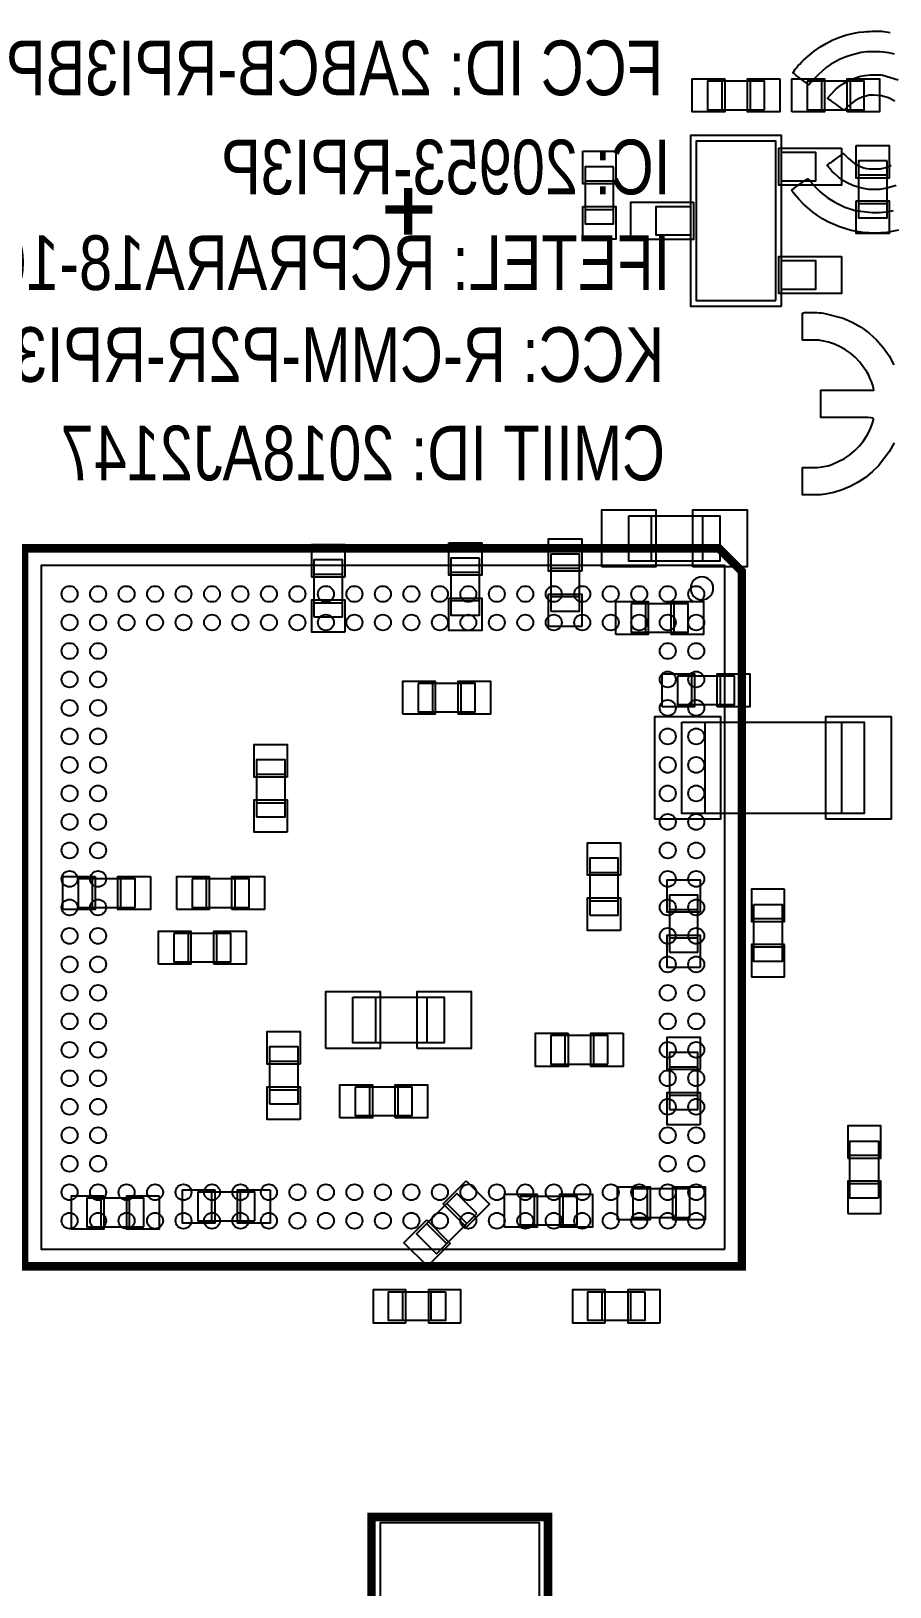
# Model space of a CAD drawing. Extents: x -2.3 to 87, y -2.5 to 75.
# Drawn here: x 37.42 to 52.5, y 21.57 to 48.88 of the extents above; entities that cross this region are included whole.
import ezdxf

# ---------------------------------------------------------------- set-up
doc = ezdxf.new("R2010")
doc.units = 0
for name, color, linetype in [('PARTS_BOTTOM', 12, 'CONTINUOUS'), ('PARTS_TOP', 30, 'CONTINUOUS'), ('PINS_BOTTOM', 5, 'CONTINUOUS'), ('PINS_TOP', 1, 'CONTINUOUS'), ('SILK_BOTTOM', 85, 'CONTINUOUS'), ('SILK_TOP', 2, 'CONTINUOUS')]:
    doc.layers.add(name, color=color, linetype=linetype)

msp = doc.modelspace()

# ---------------------------------------------------------------- linework, layer by layer
at = {"layer": 'PARTS_BOTTOM'}
for points in [[(49.6, 27.5), (49.6, 39.5), (37.6, 39.5), (37.6, 27.5), (49.6, 27.5)], [(50.11, 33.55), (50.61, 33.55), (50.61, 32.55), (50.11, 32.55), (50.11, 33.55)], [(50.61, 33.3), (50.11, 33.3)], [(50.61, 32.8), (50.11, 32.8)], [(52.299, 28.396), (51.799, 28.396), (51.799, 29.396), (52.299, 29.396), (52.299, 28.396)], [(52.299, 29.146), (51.799, 29.146)], [(52.299, 28.646), (51.799, 28.646)], [(44.7, 26.75), (44.7, 26.25), (43.7, 26.25), (43.7, 26.75), (44.7, 26.75)], [(43.95, 26.25), (43.95, 26.75)], [(44.45, 26.25), (44.45, 26.75)], [(48.2, 26.75), (48.2, 26.25), (47.2, 26.25), (47.2, 26.75), (48.2, 26.75)], [(47.45, 26.25), (47.45, 26.75)], [(47.95, 26.25), (47.95, 26.75)]]:
    msp.add_lwpolyline(points, dxfattribs=at)
msp.add_lwpolyline([(49.4, 39.1, 1), (49, 39.1, 1), (49.4, 39.1)], format="xyb", dxfattribs=at)
at = {"layer": 'PARTS_TOP'}
for points in [[(50.3, 47.5), (50.3, 48), (49.3, 48), (49.3, 47.5), (50.3, 47.5)], [(49.55, 48), (49.55, 47.5)], [(50.05, 48), (50.05, 47.5)], [(51.05, 48), (51.05, 47.5), (52.05, 47.5), (52.05, 48), (51.05, 48)], [(51.3, 48), (51.3, 47.5)], [(51.8, 48), (51.8, 47.5)], [(50.6, 44.05), (50.6, 47.05), (49, 47.05), (49, 44.05), (50.6, 44.05)], [(50.5, 44.15), (50.5, 46.95), (49.1, 46.95), (49.1, 44.15), (50.5, 44.15)], [(50.6, 46.25), (51.2, 46.25), (51.2, 46.75), (50.6, 46.75)], [(47.65, 46.5), (47.15, 46.5), (47.15, 45.5), (47.65, 45.5), (47.65, 46.5)], [(52.45, 46.6), (51.95, 46.6), (51.95, 45.6), (52.45, 45.6), (52.45, 46.6)], [(47.15, 46.25), (47.65, 46.25)], [(52.45, 46.35), (51.95, 46.35)], [(47.15, 45.75), (47.65, 45.75)], [(49, 45.3), (48.4, 45.3), (48.4, 45.8), (49, 45.8)], [(52.45, 45.85), (51.95, 45.85)], [(50.6, 44.35), (51.2, 44.35), (51.2, 44.85), (50.6, 44.85)], [(47.9175, 40.375), (49.5175, 40.375), (49.5175, 39.575), (47.9175, 39.575), (47.9175, 40.375)], [(48.3175, 39.575), (48.3175, 40.375)], [(49.2175, 39.575), (49.2175, 40.375)], [(42.39, 38.5975), (42.89, 38.5975), (42.89, 39.5975), (42.39, 39.5975), (42.39, 38.5975)], [(45.295, 39.63), (44.795, 39.63), (44.795, 38.63), (45.295, 38.63), (45.295, 39.63)], [(46.55, 38.7), (47.05, 38.7), (47.05, 39.7), (46.55, 39.7), (46.55, 38.7)], [(42.39, 39.3475), (42.89, 39.3475)], [(45.295, 39.38), (44.795, 39.38)], [(47.05, 39.45), (46.55, 39.45)], [(42.39, 38.8475), (42.89, 38.8475)], [(45.295, 38.88), (44.795, 38.88)], [(47.05, 38.95), (46.55, 38.95)], [(47.9575, 38.8275), (47.9575, 38.3275), (48.9575, 38.3275), (48.9575, 38.8275), (47.9575, 38.8275)], [(48.2075, 38.8275), (48.2075, 38.3275)], [(48.7075, 38.8275), (48.7075, 38.3275)], [(44.22, 37.43), (44.22, 36.93), (45.22, 36.93), (45.22, 37.43), (44.22, 37.43)], [(44.47, 37.43), (44.47, 36.93)], [(44.97, 37.43), (44.97, 36.93)], [(48.77, 37.56), (48.77, 37.06), (49.77, 37.06), (49.77, 37.56), (48.77, 37.56)], [(49.02, 37.56), (49.02, 37.06)], [(49.52, 37.56), (49.52, 37.06)], [(48.85, 36.75), (52.05, 36.75), (52.05, 35.15), (48.85, 35.15), (48.85, 36.75)], [(49.25, 36.75), (49.25, 35.15)], [(51.65, 36.75), (51.65, 35.15)], [(41.3825, 35.0875), (41.8825, 35.0875), (41.8825, 36.0875), (41.3825, 36.0875), (41.3825, 35.0875)], [(41.3825, 35.8375), (41.8825, 35.8375)], [(41.3825, 35.3375), (41.8825, 35.3375)], [(47.2325, 33.365), (47.7325, 33.365), (47.7325, 34.365), (47.2325, 34.365), (47.2325, 33.365)], [(39.25, 33.5), (39.25, 34), (38.25, 34), (38.25, 33.5), (39.25, 33.5)], [(38.5, 33.5), (38.5, 34)], [(39, 33.5), (39, 34)], [(40.25, 34), (40.25, 33.5), (41.25, 33.5), (41.25, 34), (40.25, 34)], [(40.5, 34), (40.5, 33.5)], [(41, 34), (41, 33.5)], [(47.2325, 34.115), (47.7325, 34.115)], [(47.2325, 33.615), (47.7325, 33.615)], [(48.63, 32.715), (49.13, 32.715), (49.13, 33.715), (48.63, 33.715), (48.63, 32.715)], [(48.63, 33.465), (49.13, 33.465)], [(39.93, 33.0425), (39.93, 32.5425), (40.93, 32.5425), (40.93, 33.0425), (39.93, 33.0425)], [(40.18, 33.0425), (40.18, 32.5425)], [(40.68, 33.0425), (40.68, 32.5425)], [(48.63, 32.965), (49.13, 32.965)], [(43.075, 31.925), (44.675, 31.925), (44.675, 31.125), (43.075, 31.125), (43.075, 31.925)], [(43.475, 31.125), (43.475, 31.925)], [(44.375, 31.125), (44.375, 31.925)], [(47.55, 30.75), (47.55, 31.25), (46.55, 31.25), (46.55, 30.75), (47.55, 30.75)], [(46.8, 30.75), (46.8, 31.25)], [(47.3, 30.75), (47.3, 31.25)], [(41.61, 30.05), (42.11, 30.05), (42.11, 31.05), (41.61, 31.05), (41.61, 30.05)], [(48.63, 29.9525), (49.13, 29.9525), (49.13, 30.9525), (48.63, 30.9525), (48.63, 29.9525)], [(41.61, 30.8), (42.11, 30.8)], [(48.63, 30.7025), (49.13, 30.7025)], [(43.115, 30.345), (43.115, 29.845), (44.115, 29.845), (44.115, 30.345), (43.115, 30.345)], [(43.365, 30.345), (43.365, 29.845)], [(43.865, 30.345), (43.865, 29.845)], [(41.61, 30.3), (42.11, 30.3)], [(48.63, 30.2025), (49.13, 30.2025)], [(41.35, 28), (41.35, 28.5), (40.35, 28.5), (40.35, 28), (41.35, 28)], [(40.6, 28), (40.6, 28.5)], [(41.1, 28), (41.1, 28.5)], [(45.2503, 28.1268), (44.8968, 28.4803), (44.1897, 27.7732), (44.5432, 27.4197), (45.2503, 28.1268)], [(46.0075, 28.4275), (46.0075, 27.9275), (47.0075, 27.9275), (47.0075, 28.4275), (46.0075, 28.4275)], [(46.2575, 28.4275), (46.2575, 27.9275)], [(46.7575, 28.4275), (46.7575, 27.9275)], [(47.99, 28.5575), (47.99, 28.0575), (48.99, 28.0575), (48.99, 28.5575), (47.99, 28.5575)], [(48.24, 28.5575), (48.24, 28.0575)], [(48.74, 28.5575), (48.74, 28.0575)], [(39.4025, 27.895), (39.4025, 28.395), (38.4025, 28.395), (38.4025, 27.895), (39.4025, 27.895)], [(38.6525, 27.895), (38.6525, 28.395)], [(39.1525, 27.895), (39.1525, 28.395)], [(45.0736, 27.95), (44.72, 28.3036)], [(44.72, 27.5964), (44.3664, 27.95)], [(43.55, 0.3), (46.4, 0.3), (46.4, 3.7), (47.5, 4.8), (47.5, 18.2), (46.35, 19.35), (46.35, 22.7), (43.55, 22.7), (43.55, 0.3)]]:
    msp.add_lwpolyline(points, dxfattribs=at)
at = {"layer": 'PINS_BOTTOM'}
for points in [[(50.65, 33.82), (50.07, 33.82), (50.07, 33.25), (50.65, 33.25)], [(50.65, 32.85), (50.07, 32.85), (50.07, 32.28), (50.65, 32.28)], [(51.759, 29.096), (52.339, 29.096), (52.339, 29.666), (51.759, 29.666)], [(51.759, 28.126), (52.339, 28.126), (52.339, 28.696), (51.759, 28.696)], [(44, 26.21), (44, 26.79), (43.43, 26.79), (43.43, 26.21)], [(44.97, 26.21), (44.97, 26.79), (44.4, 26.79), (44.4, 26.21)], [(47.5, 26.21), (47.5, 26.79), (46.93, 26.79), (46.93, 26.21)], [(48.47, 26.21), (48.47, 26.79), (47.9, 26.79), (47.9, 26.21)]]:
    msp.add_lwpolyline(points, close=True, dxfattribs=at)
for centre in [(38.1, 39), (38.6, 39), (39.1, 39), (39.6, 39), (40.1, 39), (40.6, 39), (41.1, 39), (41.6, 39), (42.1, 39), (42.6, 39), (43.1, 39), (43.6, 39), (44.1, 39), (44.6, 39), (45.1, 39), (45.6, 39), (46.1, 39), (46.6, 39), (47.1, 39), (47.6, 39), (48.1, 39), (48.6, 39), (49.1, 39), (38.1, 38.5), (38.6, 38.5), (39.1, 38.5), (39.6, 38.5), (40.1, 38.5), (40.6, 38.5), (41.1, 38.5), (41.6, 38.5), (42.1, 38.5), (42.6, 38.5), (43.1, 38.5), (43.6, 38.5), (44.1, 38.5), (44.6, 38.5), (45.1, 38.5), (45.6, 38.5), (46.1, 38.5), (46.6, 38.5), (47.1, 38.5), (47.6, 38.5), (48.1, 38.5), (48.6, 38.5), (49.1, 38.5), (38.1, 38), (38.6, 38), (48.6, 38), (49.1, 38), (38.1, 37.5), (38.6, 37.5), (48.6, 37.5), (49.1, 37.5), (38.1, 37), (38.6, 37), (48.6, 37), (49.1, 37), (38.1, 36.5), (38.6, 36.5), (48.6, 36.5), (49.1, 36.5), (38.1, 36), (38.6, 36), (48.6, 36), (49.1, 36), (38.1, 35.5), (38.6, 35.5), (48.6, 35.5), (49.1, 35.5), (38.1, 35), (38.6, 35), (48.6, 35), (49.1, 35), (38.1, 34.5), (38.6, 34.5), (48.6, 34.5), (49.1, 34.5), (38.1, 34), (38.6, 34), (48.6, 34), (49.1, 34), (38.1, 33.5), (38.6, 33.5), (48.6, 33.5), (49.1, 33.5), (38.1, 33), (38.6, 33), (48.6, 33), (49.1, 33), (38.1, 32.5), (38.6, 32.5), (48.6, 32.5), (49.1, 32.5), (38.1, 32), (38.6, 32), (48.6, 32), (49.1, 32), (38.1, 31.5), (38.6, 31.5), (48.6, 31.5), (49.1, 31.5), (38.1, 31), (38.6, 31), (48.6, 31), (49.1, 31), (38.1, 30.5), (38.6, 30.5), (48.6, 30.5), (49.1, 30.5), (38.1, 30), (38.6, 30), (48.6, 30), (49.1, 30), (38.1, 29.5), (38.6, 29.5), (48.6, 29.5), (49.1, 29.5), (38.1, 29), (38.6, 29), (48.6, 29), (49.1, 29), (38.1, 28.5), (38.6, 28.5), (39.1, 28.5), (39.6, 28.5), (40.1, 28.5), (40.6, 28.5), (41.1, 28.5), (41.6, 28.5), (42.1, 28.5), (42.6, 28.5), (43.1, 28.5), (43.6, 28.5), (44.1, 28.5), (44.6, 28.5), (45.1, 28.5), (45.6, 28.5), (46.1, 28.5), (46.6, 28.5), (47.1, 28.5), (47.6, 28.5), (48.1, 28.5), (48.6, 28.5), (49.1, 28.5), (38.1, 28), (38.6, 28), (39.1, 28), (39.6, 28), (40.1, 28), (40.6, 28), (41.1, 28), (41.6, 28), (42.1, 28), (42.6, 28), (43.1, 28), (43.6, 28), (44.1, 28), (44.6, 28), (45.1, 28), (45.6, 28), (46.1, 28), (46.6, 28), (47.1, 28), (47.6, 28), (48.1, 28), (48.6, 28), (49.1, 28)]:
    msp.add_circle(centre, 0.14, dxfattribs=at)
at = {"layer": 'PINS_TOP'}
for points in [[(49.6, 48.04), (49.6, 47.46), (49.03, 47.46), (49.03, 48.04)], [(50.57, 48.04), (50.57, 47.46), (50, 47.46), (50, 48.04)], [(50.78, 47.46), (50.78, 48.04), (51.35, 48.04), (51.35, 47.46)], [(51.75, 47.46), (51.75, 48.04), (52.32, 48.04), (52.32, 47.46)], [(47.11, 46.77), (47.69, 46.77), (47.69, 46.2), (47.11, 46.2)], [(51.65, 46.825), (51.65, 46.175), (50.55, 46.175), (50.55, 46.825)], [(51.91, 46.87), (52.49, 46.87), (52.49, 46.3), (51.91, 46.3)], [(49.05, 45.875), (49.05, 45.225), (47.95, 45.225), (47.95, 45.875)], [(51.91, 45.9), (52.49, 45.9), (52.49, 45.33), (51.91, 45.33)], [(47.11, 45.8), (47.69, 45.8), (47.69, 45.23), (47.11, 45.23)], [(51.65, 44.925), (51.65, 44.275), (50.55, 44.275), (50.55, 44.925)], [(47.4425, 39.475), (47.4425, 40.475), (48.3925, 40.475), (48.3925, 39.475)], [(49.0425, 39.475), (49.0425, 40.475), (49.9925, 40.475), (49.9925, 39.475)], [(42.93, 39.2975), (42.35, 39.2975), (42.35, 39.8675), (42.93, 39.8675)], [(44.755, 39.9), (45.335, 39.9), (45.335, 39.33), (44.755, 39.33)], [(47.09, 39.4), (46.51, 39.4), (46.51, 39.97), (47.09, 39.97)], [(42.93, 38.3275), (42.35, 38.3275), (42.35, 38.8975), (42.93, 38.8975)], [(44.755, 38.93), (45.335, 38.93), (45.335, 38.36), (44.755, 38.36)], [(47.09, 38.43), (46.51, 38.43), (46.51, 39), (47.09, 39)], [(47.6875, 38.2875), (47.6875, 38.8675), (48.2575, 38.8675), (48.2575, 38.2875)], [(48.6575, 38.2875), (48.6575, 38.8675), (49.2275, 38.8675), (49.2275, 38.2875)], [(43.95, 36.89), (43.95, 37.47), (44.52, 37.47), (44.52, 36.89)], [(44.92, 36.89), (44.92, 37.47), (45.49, 37.47), (45.49, 36.89)], [(48.5, 37.02), (48.5, 37.6), (49.07, 37.6), (49.07, 37.02)], [(49.47, 37.02), (49.47, 37.6), (50.04, 37.6), (50.04, 37.02)], [(48.375, 35.05), (48.375, 36.85), (49.525, 36.85), (49.525, 35.05)], [(51.375, 35.05), (51.375, 36.85), (52.525, 36.85), (52.525, 35.05)], [(41.9225, 35.7875), (41.3425, 35.7875), (41.3425, 36.3575), (41.9225, 36.3575)], [(41.9225, 34.8175), (41.3425, 34.8175), (41.3425, 35.3875), (41.9225, 35.3875)], [(47.7725, 34.065), (47.1925, 34.065), (47.1925, 34.635), (47.7725, 34.635)], [(38.55, 34.04), (38.55, 33.46), (37.98, 33.46), (37.98, 34.04)], [(39.52, 34.04), (39.52, 33.46), (38.95, 33.46), (38.95, 34.04)], [(39.98, 33.46), (39.98, 34.04), (40.55, 34.04), (40.55, 33.46)], [(40.95, 33.46), (40.95, 34.04), (41.52, 34.04), (41.52, 33.46)], [(49.17, 33.415), (48.59, 33.415), (48.59, 33.985), (49.17, 33.985)], [(47.7725, 33.095), (47.1925, 33.095), (47.1925, 33.665), (47.7725, 33.665)], [(39.66, 32.5025), (39.66, 33.0825), (40.23, 33.0825), (40.23, 32.5025)], [(40.63, 32.5025), (40.63, 33.0825), (41.2, 33.0825), (41.2, 32.5025)], [(49.17, 32.445), (48.59, 32.445), (48.59, 33.015), (49.17, 33.015)], [(42.6, 31.025), (42.6, 32.025), (43.55, 32.025), (43.55, 31.025)], [(44.2, 31.025), (44.2, 32.025), (45.15, 32.025), (45.15, 31.025)], [(42.15, 30.75), (41.57, 30.75), (41.57, 31.32), (42.15, 31.32)], [(46.85, 31.29), (46.85, 30.71), (46.28, 30.71), (46.28, 31.29)], [(47.82, 31.29), (47.82, 30.71), (47.25, 30.71), (47.25, 31.29)], [(49.17, 30.6525), (48.59, 30.6525), (48.59, 31.2225), (49.17, 31.2225)], [(42.15, 29.78), (41.57, 29.78), (41.57, 30.35), (42.15, 30.35)], [(42.845, 29.805), (42.845, 30.385), (43.415, 30.385), (43.415, 29.805)], [(43.815, 29.805), (43.815, 30.385), (44.385, 30.385), (44.385, 29.805)], [(49.17, 29.6825), (48.59, 29.6825), (48.59, 30.2525), (49.17, 30.2525)], [(45.0594, 28.6995), (45.4695, 28.2894), (45.0664, 27.8863), (44.6563, 28.2964)], [(38.7025, 28.435), (38.7025, 27.855), (38.1325, 27.855), (38.1325, 28.435)], [(39.6725, 28.435), (39.6725, 27.855), (39.1025, 27.855), (39.1025, 28.435)], [(40.65, 28.54), (40.65, 27.96), (40.08, 27.96), (40.08, 28.54)], [(41.62, 28.54), (41.62, 27.96), (41.05, 27.96), (41.05, 28.54)], [(45.7375, 27.8875), (45.7375, 28.4675), (46.3075, 28.4675), (46.3075, 27.8875)], [(46.7075, 27.8875), (46.7075, 28.4675), (47.2775, 28.4675), (47.2775, 27.8875)], [(47.72, 28.0175), (47.72, 28.5975), (48.29, 28.5975), (48.29, 28.0175)], [(48.69, 28.0175), (48.69, 28.5975), (49.26, 28.5975), (49.26, 28.0175)], [(44.3736, 28.0137), (44.7837, 27.6036), (44.3806, 27.2005), (43.9705, 27.6106)]]:
    msp.add_lwpolyline(points, close=True, dxfattribs=at)
at = {"layer": 'SILK_BOTTOM'}
for points in [[(52.5785, 48.4758), (52.4836, 48.4976), (52.3849, 48.511), (52.3282, 48.5151), (52.2689, 48.5175), (52.2088, 48.5181), (52.1497, 48.5169), (52.0935, 48.5138), (52.0419, 48.5089), (51.9967, 48.5021), (51.8035, 48.4544), (51.7123, 48.4223), (51.6247, 48.3847), (51.5406, 48.3416), (51.4601, 48.2929), (51.3831, 48.2388), (51.3097, 48.1793), (51.2399, 48.1142), (51.2032, 48.0771), (51.1855, 48.0587), (51.1685, 48.041), (51.1528, 48.0244), (51.1386, 48.0092), (51.1264, 47.9959), (51.1166, 47.9849), (51.1094, 47.9765), (51.0788, 47.9387), (50.9438, 48.0377), (50.8965, 48.0725), (50.8749, 48.0885), (50.8552, 48.1031), (50.8379, 48.1161), (50.8234, 48.127), (50.8121, 48.1357), (50.8044, 48.1417), (50.8007, 48.1448), (50.8069, 48.1659), (50.8195, 48.1851), (50.8374, 48.2091), (50.86, 48.2368), (50.8866, 48.2677), (50.9165, 48.3006), (50.949, 48.335), (50.9834, 48.3698), (51.1708, 48.5305), (51.2725, 48.6005), (51.3788, 48.6633), (51.4893, 48.7187), (51.6036, 48.7663), (51.721, 48.8059), (51.8411, 48.8373), (51.9634, 48.8602), (52.0411, 48.8687), (52.09, 48.8723), (52.1421, 48.8753), (52.1947, 48.8776), (52.2451, 48.8791), (52.2907, 48.8796), (52.3288, 48.8791), (52.3567, 48.8773), (52.431, 48.8682), (52.469, 48.8627), (52.5068, 48.8568)], [(52.5866, 47.6493), (52.4762, 47.7078), (52.3522, 47.7452), (52.2119, 47.7579), (52.1432, 47.7527), (52.076, 47.74), (52.0106, 47.72), (51.9474, 47.6928), (51.8868, 47.6584), (51.829, 47.617), (51.7744, 47.5688), (51.6961, 47.4923), (51.599, 47.5625), (51.5623, 47.5896), (51.5436, 47.6032), (51.5253, 47.6165), (51.5077, 47.6292), (51.4914, 47.6409), (51.4768, 47.6515), (51.4642, 47.6605), (51.4541, 47.6678), (51.4055, 47.702), (51.4631, 47.7677), (51.5597, 47.865), (51.6123, 47.9081), (51.6678, 47.9476), (51.7259, 47.9833), (51.7866, 48.0152), (51.8498, 48.0431), (51.9153, 48.0672), (51.9832, 48.0872), (52.0604, 48.1017), (52.1061, 48.1072), (52.1544, 48.1113), (52.2035, 48.114), (52.2518, 48.1152), (52.2976, 48.1148), (52.3391, 48.1127), (52.3747, 48.1088), (52.6479, 48.0259)], [(52.6121, 46.1728), (52.4715, 46.1264), (52.3225, 46.1001), (52.1302, 46.1001), (52.0344, 46.1145), (51.9402, 46.1379), (51.8484, 46.17), (51.7601, 46.2106), (51.6763, 46.2592), (51.598, 46.3155), (51.5261, 46.3791), (51.4836, 46.4228), (51.4634, 46.4446), (51.4448, 46.4656), (51.4285, 46.4847), (51.4151, 46.5014), (51.4053, 46.5147), (51.3998, 46.524), (51.3992, 46.5285), (51.4093, 46.5359), (51.4204, 46.5437), (51.4349, 46.554), (51.4525, 46.5663), (51.4728, 46.5805), (51.4952, 46.5962), (51.5194, 46.6132), (51.545, 46.6311), (51.6871, 46.7301), (51.7654, 46.6518), (51.8411, 46.5844), (51.8788, 46.5569), (51.9171, 46.5332), (51.9566, 46.5129), (51.9977, 46.4959), (52.041, 46.4817), (52.087, 46.4702), (52.1362, 46.461), (52.3341, 46.4629), (52.4295, 46.4871), (52.5202, 46.5254)], [(52.6533, 45.3857), (52.4467, 45.347), (52.237, 45.3329), (52.0268, 45.3438), (51.8184, 45.3801), (51.6143, 45.4423), (51.4128, 45.5313), (51.3182, 45.5839), (51.2275, 45.642), (51.1404, 45.7057), (51.0568, 45.7753), (50.9765, 45.8507), (50.8993, 45.9323), (50.825, 46.02), (50.8085, 46.0416), (50.801, 46.0516), (50.7944, 46.0608), (50.7886, 46.069), (50.7839, 46.0761), (50.7803, 46.0818), (50.7781, 46.086), (50.7773, 46.0884), (50.8119, 46.1178), (50.8482, 46.1446), (50.8915, 46.1754), (50.9375, 46.2074), (50.9818, 46.2375), (51.0201, 46.2627), (51.0482, 46.28), (51.0617, 46.2864), (51.0685, 46.2822), (51.0741, 46.2771), (51.0809, 46.2704), (51.0887, 46.2623), (51.0973, 46.2528), (51.1066, 46.2423), (51.1164, 46.231), (51.1265, 46.2189), (51.2159, 46.1182), (51.2637, 46.0715), (51.3135, 46.0273), (51.3654, 45.9857), (51.4191, 45.9467), (51.4748, 45.9103), (51.5324, 45.8765), (51.5918, 45.8455), (51.6731, 45.807), (51.7105, 45.791), (51.7467, 45.7767), (51.7823, 45.764), (51.8179, 45.7527), (51.8543, 45.7424), (51.8921, 45.7329), (51.9319, 45.724), (52.1865, 45.6933), (52.3134, 45.6953), (52.4393, 45.7086), (52.5634, 45.7333)], [(52.5742, 41.6558), (52.488, 41.4977), (52.2994, 41.2515), (52.1889, 41.1435), (52.0689, 41.0465), (51.9404, 40.9612), (51.8044, 40.8882), (51.6619, 40.8282), (51.5138, 40.7819), (51.3613, 40.7499), (51.3303, 40.7465), (51.3087, 40.7449), (51.2838, 40.7435), (51.2564, 40.7424), (51.227, 40.7414), (51.1964, 40.7406), (51.165, 40.7402), (51.1336, 40.74), (50.9653, 40.74), (50.9653, 40.9812), (50.9653, 41.2215), (51.1255, 41.2215), (51.2258, 41.2232), (51.2677, 41.2258), (51.3059, 41.2297), (51.342, 41.2353), (51.3772, 41.2427), (51.413, 41.2521), (51.4507, 41.2639), (51.4918, 41.2782), (51.701, 41.3778), (51.7964, 41.4429), (51.8846, 41.517), (51.9651, 41.5995), (52.037, 41.6897), (52.0997, 41.7869), (52.1525, 41.8902), (52.1946, 41.999), (52.2151, 42.057), (52.2149, 42.0749), (52.2009, 42.087), (52.1684, 42.0943), (52.1123, 42.098), (52.0276, 42.0993), (51.9094, 42.0992), (51.7528, 42.0989), (51.2893, 42.0989), (51.2893, 42.3374), (51.2893, 42.5759), (51.7537, 42.5759), (52.2189, 42.5759), (52.2126, 42.6137), (52.1994, 42.6635), (52.1883, 42.6956), (52.175, 42.7306), (52.1601, 42.7671), (52.1442, 42.8035), (52.1279, 42.8385), (52.1118, 42.8705), (52.0965, 42.898), (51.9659, 43.0771), (51.8901, 43.1551), (51.8077, 43.225), (51.7193, 43.2867), (51.625, 43.3397), (51.5255, 43.3838), (51.4209, 43.4188), (51.3118, 43.4443), (51.2728, 43.4505), (51.2525, 43.4527), (51.2311, 43.4545), (51.2085, 43.4558), (51.1842, 43.4566), (51.158, 43.4569), (51.1295, 43.4567), (51.0985, 43.456), (50.9653, 43.4533), (50.9653, 43.6927), (50.9653, 43.9321), (50.9986, 43.9384), (51.0523, 43.9424), (51.0886, 43.943), (51.129, 43.9428), (51.1717, 43.9416), (51.2152, 43.9397), (51.2578, 43.937), (51.2977, 43.9335), (51.3334, 43.9294), (51.6788, 43.8423), (51.8404, 43.7715), (51.9929, 43.6836), (52.1349, 43.5798), (52.2651, 43.4609), (52.3821, 43.3281), (52.4848, 43.1821), (52.5717, 43.024)]]:
    msp.add_lwpolyline(points, dxfattribs=at)
at = {"layer": 'SILK_BOTTOM', "const_width": 0.15}
msp.add_lwpolyline([(49.5, 39.8), (37.3, 39.8), (37.3, 27.2), (49.9, 27.2), (49.9, 39.4), (49.5, 39.8)], dxfattribs=at)
at = {"layer": 'SILK_TOP', "const_width": 0.15}
for points in [[(44.044, 46.128), (44.044, 45.306)], [(43.645, 45.749), (44.467, 45.749)], [(47.3, 19.1), (46.5, 19.9), (46.5, 22.8), (43.4, 22.8), (43.4, 19.1), (43.2, 19.1), (43.2, 19.3), (43.4, 19.3)]]:
    msp.add_lwpolyline(points, dxfattribs=at)

# ---------------------------------------------------------------- texts
at = {"layer": 'SILK_BOTTOM', "text_generation_flag": 2, "width": 0.8125}
for s, p in [('FCC ID: 2ABCB-RPI3BP', (48.518, 47.754)), ('IC: 20953-RPI3P', (48.646, 46.014)), ('IFETEL: RCPRARA18-1020', (48.642, 44.335)), ('KCC: R-CMM-P2R-RPI3P', (48.538, 42.723)), ('CMIIT ID: 2018AJ2147', (48.554, 40.995))]:
    msp.add_text(s, height=0.96, dxfattribs=at).set_placement(p)

doc.saveas('drawing.dxf')
